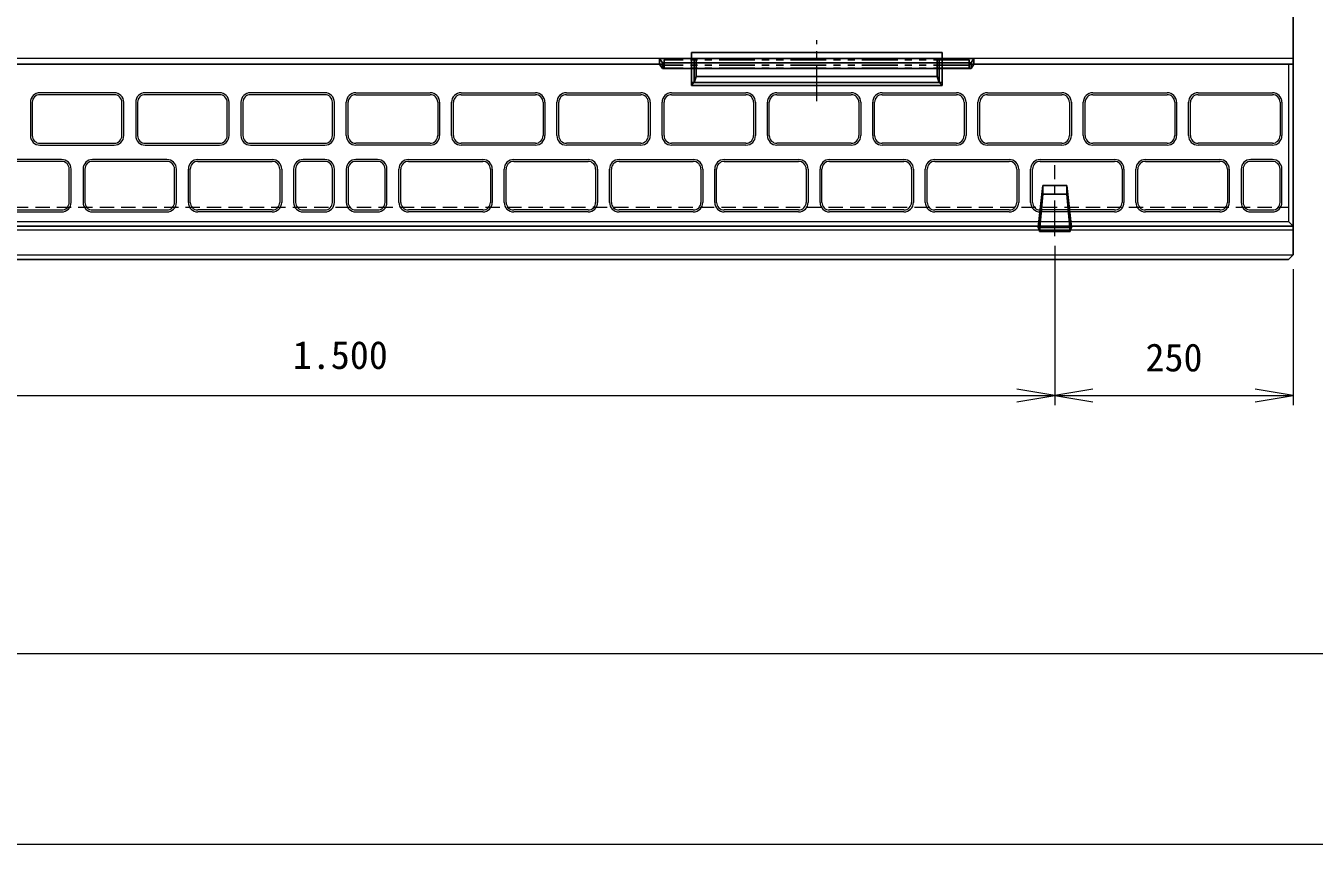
# Model space of a CAD drawing. Units: millimetres at full size, sheet at 1:20. Extents: x 0 to 8400, y 0 to 5940.
# Drawn here: x 1309 to 2661, y 0 to 859 of the extents above; entities that cross this region are included whole.
import ezdxf
from ezdxf.enums import TextEntityAlignment as Align

# ---------------------------------------------------------------- set-up
doc = ezdxf.new("R2010")
doc.units = ezdxf.units.MM
doc.header["$LTSCALE"] = 20
for name, pattern in [('USER2', [3, 1.875, -0.375, 0.375, -0.375]), ('USER3', [1.125, 0.75, -0.375]), ('USER4', [0.39, 0.015, -0.375]), ('USER5', [3.75, 1.875, -0.375, 0.375, -0.375, 0.375, -0.375])]:
    doc.linetypes.add(name, pattern=pattern)
for name, color, linetype, lineweight in [('0_2', 7, 'Continuous', 13), ('1', 7, 'Continuous', 9), ('CEN(細線）', 5, 'USER2', 13), ('CON2(細線）', 6, 'Continuous', 13), ('CON（太線）', 1, 'Continuous', 25), ('PLANN', 3, 'Continuous', 25), ('WORKLAYER', 2, 'Continuous', 25), ('構造物-寸法', 7, 'Continuous', 9)]:
    doc.layers.add(name, color=color, linetype=linetype, lineweight=lineweight)
doc.styles.add('ＭＳ ゴシック', font='')
doc.styles.get('ＭＳ ゴシック').set_extended_font_data('MS Gothic')

# ---------------------------------------------------------------- blocks, each defined once
blk = doc.blocks.new('open_arrow')
at = {"color": 0, "linetype": 'Continuous', "lineweight": -2}
blk.add_lwpolyline([(7.5, 1.25), (0, 0), (7.5, -1.25)], dxfattribs=at)

msp = doc.modelspace()

# ---------------------------------------------------------------- linework, layer by layer
at = {"layer": '0_2', "color": 3, "lineweight": 25}
for p, q in [((2303.99, 824.49), (1973.99, 824.49)), ((1976.99, 819.97), (1973.99, 824.49)), ((1973.99, 824.49), (1973.99, 818.49)), ((1973.99, 818.49), (1976.99, 813.96)), ((2300.99, 819.97), (1976.99, 819.97)), ((1976.99, 813.96), (1976.99, 819.97)), ((1976.99, 813.96), (2010.49, 813.96)), ((2300.99, 813.96), (2010.49, 813.97)), ((2300.99, 819.97), (2303.99, 824.49)), ((2300.99, 813.96), (2300.99, 819.97)), ((2303.99, 818.49), (2300.99, 813.96)), ((2303.99, 824.49), (2303.99, 818.49))]:
    msp.add_line(p, q, dxfattribs=at)
at = {"layer": '0_2', "color": 1, "linetype": 'USER5', "lineweight": 25}
for p, q in [((1978.99, 823.16), (1978.99, 814.29)), ((2298.99, 823.16), (1978.99, 823.16)), ((2298.99, 817.47), (1978.99, 817.47)), ((2298.99, 814.29), (1978.99, 814.29)), ((2298.99, 823.16), (2298.99, 814.29))]:
    msp.add_line(p, q, dxfattribs=at)
at = {"layer": '1'}
for p, q in [((2388.98, 627.97), (2388.98, 460.79)), ((2388.98, 627.97), (2388.98, 460.79)), ((2638.99, 603.49), (2638.99, 460.79)), ((888.98, 470.79), (2388.98, 470.79)), ((2388.98, 470.79), (2638.99, 470.79))]:
    msp.add_line(p, q, dxfattribs=at)
at = {"layer": 'CEN(細線）'}
for p, q in [((2138.99, 779.5), (2138.99, 843.56)), ((2388.98, 637.97), (2388.98, 712.45))]:
    msp.add_line(p, q, dxfattribs=at)
at = {"layer": 'CON2(細線）', "color": 2}
for p, q in [((2014.65, 824.49), (1263.33, 824.49)), ((2638.99, 824.49), (2263.33, 824.49))]:
    msp.add_line(p, q, dxfattribs=at)
at = {"layer": 'CON2(細線）'}
for p, q in [((2634.04, 818.49), (2634.04, 653.26)), ((643.94, 653.26), (2634.04, 653.26)), ((2634.04, 653.26), (2638.99, 648.49)), ((638.99, 618.49), (2638.99, 618.49))]:
    msp.add_line(p, q, dxfattribs=at)
at = {"layer": 'CON（太線）'}
for p, q in [((2638.99, 1018.49), (2638.99, 618.49)), ((1298.99, 818.49), (1978.99, 818.49)), ((2298.99, 818.49), (2638.99, 818.49)), ((638.99, 648.49), (2638.99, 648.49)), ((643.99, 613.49), (2633.99, 613.49)), ((2633.99, 613.49), (2638.99, 618.49))]:
    msp.add_line(p, q, dxfattribs=at)
at = {"layer": 'PLANN', "color": 7, "linetype": 'USER3', "lineweight": 13}
msp.add_line((643.99, 668.49), (2633.99, 668.49), dxfattribs=at)
at = {"layer": 'WORKLAYER'}
for p, q in [((2007.49, 798.97), (2007.49, 830.7)), ((2007.49, 830.7), (2270.49, 830.7)), ((2270.49, 830.7), (2270.49, 798.97)), ((2007.49, 824.49), (2270.49, 824.49)), ((2007.49, 796.01), (2007.49, 823.49)), ((2010.49, 799.21), (2010.49, 824.49)), ((2012.65, 824.49), (2012.65, 805.42)), ((2265.33, 805.42), (2265.33, 824.49)), ((2267.49, 824.49), (2267.49, 799.21)), ((2270.49, 823.49), (2270.49, 796.01)), ((2270.49, 799.21), (2007.49, 799.21)), ((2010.49, 799.21), (2007.49, 796.01)), ((2012.65, 805.42), (2010.49, 799.21)), ((2267.49, 799.21), (2010.49, 799.21)), ((2012.65, 805.42), (2265.33, 805.42)), ((2267.49, 799.21), (2265.33, 805.42)), ((2270.49, 796.01), (2267.49, 799.21)), ((2270.49, 796.01), (2007.49, 796.01))]:
    msp.add_line(p, q, dxfattribs=at)
at = {"layer": 'WORKLAYER', "linetype": 'USER4'}
for p, q in [((2012.65, 824.49), (2007.49, 830.7)), ((2265.33, 824.49), (2270.49, 830.7)), ((2012.65, 805.42), (2007.49, 799.21)), ((2265.33, 805.42), (2270.49, 799.21))]:
    msp.add_line(p, q, dxfattribs=at)
at = {"layer": 'WORKLAYER', "color": 3}
for p, q in [((2371.48, 647.05), (2376.32, 691.27)), ((2376.46, 682.01), (2376.32, 691.27)), ((2376.32, 691.27), (2401.63, 691.27)), ((2401.48, 682.01), (2401.63, 691.27)), ((2401.63, 691.27), (2406.48, 647.05)), ((2376.46, 682.01), (2372.91, 643.03)), ((2376.48, 682.01), (2401.48, 682.01)), ((2405.04, 643.03), (2401.48, 682.01)), ((2371.48, 647.05), (2406.48, 647.05)), ((2371.48, 647.05), (2372.85, 644.75)), ((2372.85, 644.75), (2372.91, 643.03)), ((2372.91, 643.03), (2405.04, 643.03)), ((2405.11, 644.75), (2405.04, 643.03)), ((2406.48, 647.05), (2405.11, 644.75))]:
    msp.add_line(p, q, dxfattribs=at)
at = {"layer": '構造物-寸法'}
for p, q in [((1401.74, 788.49), (1323.74, 788.49)), ((1401.74, 786.49), (1323.74, 786.49)), ((1512.24, 788.49), (1434.24, 788.49)), ((1512.24, 786.49), (1434.24, 786.49)), ((1622.74, 788.49), (1544.74, 788.49)), ((1622.74, 786.49), (1544.74, 786.49)), ((1655.24, 788.49), (1733.24, 788.49)), ((1655.24, 786.49), (1733.24, 786.49)), ((1765.74, 788.49), (1843.74, 788.49)), ((1765.74, 786.49), (1843.74, 786.49)), ((1876.24, 788.49), (1954.24, 788.49)), ((1876.24, 786.49), (1954.24, 786.49)), ((1986.74, 788.49), (2064.74, 788.49)), ((1986.74, 786.49), (2064.74, 786.49)), ((2097.24, 788.49), (2175.24, 788.49)), ((2097.24, 786.49), (2175.24, 786.49)), ((2207.74, 788.49), (2285.74, 788.49)), ((2207.74, 786.49), (2285.74, 786.49)), ((2318.24, 788.49), (2396.24, 788.49)), ((2318.24, 786.49), (2396.24, 786.49)), ((2428.74, 788.49), (2506.74, 788.49)), ((2428.74, 786.49), (2506.74, 786.49)), ((2539.24, 788.49), (2617.24, 788.49)), ((2539.24, 786.49), (2617.24, 786.49)), ((1313.74, 778.49), (1313.74, 743.49)), ((1315.74, 778.49), (1315.74, 743.49)), ((1409.74, 743.49), (1409.74, 778.49)), ((1411.74, 743.49), (1411.74, 778.49)), ((1424.24, 778.49), (1424.24, 743.49)), ((1426.24, 778.49), (1426.24, 743.49)), ((1520.24, 743.49), (1520.24, 778.49)), ((1522.24, 743.49), (1522.24, 778.49)), ((1534.74, 778.49), (1534.74, 743.49)), ((1536.74, 778.49), (1536.74, 743.49)), ((1630.74, 743.49), (1630.74, 778.49)), ((1632.74, 743.49), (1632.74, 778.49)), ((1645.24, 743.49), (1645.24, 778.49)), ((1647.24, 743.49), (1647.24, 778.49)), ((1741.24, 778.49), (1741.24, 743.49)), ((1743.24, 778.49), (1743.24, 743.49)), ((1755.74, 743.49), (1755.74, 778.49)), ((1757.74, 743.49), (1757.74, 778.49)), ((1851.74, 778.49), (1851.74, 743.49)), ((1853.74, 778.49), (1853.74, 743.49)), ((1866.24, 743.49), (1866.24, 778.49)), ((1868.24, 743.49), (1868.24, 778.49)), ((1962.24, 778.49), (1962.24, 743.49)), ((1964.24, 778.49), (1964.24, 743.49)), ((1976.74, 743.49), (1976.74, 778.49)), ((1978.74, 743.49), (1978.74, 778.49)), ((2072.74, 778.49), (2072.74, 743.49)), ((2074.74, 778.49), (2074.74, 743.49)), ((2087.24, 743.49), (2087.24, 778.49)), ((2089.24, 743.49), (2089.24, 778.49)), ((2183.24, 778.49), (2183.24, 743.49)), ((2185.24, 778.49), (2185.24, 743.49)), ((2197.74, 743.49), (2197.74, 778.49)), ((2199.74, 743.49), (2199.74, 778.49)), ((2293.74, 778.49), (2293.74, 743.49)), ((2295.74, 778.49), (2295.74, 743.49)), ((2308.24, 743.49), (2308.24, 778.49)), ((2310.24, 743.49), (2310.24, 778.49)), ((2404.24, 778.49), (2404.24, 743.49)), ((2406.24, 778.49), (2406.24, 743.49)), ((2418.74, 743.49), (2418.74, 778.49)), ((2420.74, 743.49), (2420.74, 778.49)), ((2514.74, 778.49), (2514.74, 743.49)), ((2516.74, 778.49), (2516.74, 743.49)), ((2529.24, 743.49), (2529.24, 778.49)), ((2531.24, 743.49), (2531.24, 778.49)), ((2625.24, 778.49), (2625.24, 743.49)), ((2627.24, 778.49), (2627.24, 743.49)), ((1323.74, 735.49), (1401.74, 735.49)), ((1323.74, 733.49), (1401.74, 733.49)), ((1434.24, 735.49), (1512.24, 735.49)), ((1434.24, 733.49), (1512.24, 733.49)), ((1544.74, 735.49), (1622.74, 735.49)), ((1544.74, 733.49), (1622.74, 733.49)), ((1733.24, 735.49), (1655.24, 735.49)), ((1733.24, 733.49), (1655.24, 733.49)), ((1843.74, 735.49), (1765.74, 735.49)), ((1843.74, 733.49), (1765.74, 733.49)), ((1954.24, 735.49), (1876.24, 735.49)), ((1954.24, 733.49), (1876.24, 733.49)), ((2064.74, 735.49), (1986.74, 735.49)), ((2064.74, 733.49), (1986.74, 733.49)), ((2175.24, 735.49), (2097.24, 735.49)), ((2175.24, 733.49), (2097.24, 733.49)), ((2285.74, 735.49), (2207.74, 735.49)), ((2285.74, 733.49), (2207.74, 733.49)), ((2396.24, 735.49), (2318.24, 735.49)), ((2396.24, 733.49), (2318.24, 733.49)), ((2506.74, 735.49), (2428.74, 735.49)), ((2506.74, 733.49), (2428.74, 733.49)), ((2617.24, 735.49), (2539.24, 735.49)), ((2617.24, 733.49), (2539.24, 733.49)), ((1346.49, 718.49), (1268.49, 718.49)), ((1456.99, 718.49), (1378.99, 718.49)), ((1489.49, 718.49), (1567.49, 718.49)), ((1622.74, 718.49), (1599.99, 718.49)), ((1677.99, 718.49), (1655.24, 718.49)), ((1710.49, 718.49), (1788.49, 718.49)), ((1820.99, 718.49), (1898.99, 718.49)), ((1931.49, 718.49), (2009.49, 718.49)), ((2041.99, 718.49), (2119.99, 718.49)), ((2152.49, 718.49), (2230.49, 718.49)), ((2262.99, 718.49), (2340.99, 718.49)), ((2373.49, 718.49), (2451.49, 718.49)), ((2483.99, 718.49), (2561.99, 718.49)), ((2617.24, 718.49), (2594.49, 718.49)), ((1346.49, 716.49), (1268.49, 716.49)), ((1354.49, 673.49), (1354.49, 708.49)), ((1356.49, 673.49), (1356.49, 708.49)), ((1368.99, 708.49), (1368.99, 673.49)), ((1370.99, 708.49), (1370.99, 673.49)), ((1456.99, 716.49), (1378.99, 716.49)), ((1464.99, 673.49), (1464.99, 708.49)), ((1466.99, 673.49), (1466.99, 708.49)), ((1479.49, 673.49), (1479.49, 708.49)), ((1481.49, 673.49), (1481.49, 708.49)), ((1489.49, 716.49), (1567.49, 716.49)), ((1575.49, 708.49), (1575.49, 673.49)), ((1577.49, 708.49), (1577.49, 673.49)), ((1589.99, 708.49), (1589.99, 673.49)), ((1591.99, 708.49), (1591.99, 673.49)), ((1622.74, 716.49), (1599.99, 716.49)), ((1630.74, 673.49), (1630.74, 708.49)), ((1632.74, 673.49), (1632.74, 708.49)), ((1645.24, 708.49), (1645.24, 673.49)), ((1647.24, 708.49), (1647.24, 673.49)), ((1677.99, 716.49), (1655.24, 716.49)), ((1685.99, 673.49), (1685.99, 708.49)), ((1687.99, 673.49), (1687.99, 708.49)), ((1700.49, 673.49), (1700.49, 708.49)), ((1702.49, 673.49), (1702.49, 708.49)), ((1710.49, 716.49), (1788.49, 716.49)), ((1796.49, 708.49), (1796.49, 673.49)), ((1798.49, 708.49), (1798.49, 673.49)), ((1810.99, 673.49), (1810.99, 708.49)), ((1812.99, 673.49), (1812.99, 708.49)), ((1820.99, 716.49), (1898.99, 716.49)), ((1906.99, 708.49), (1906.99, 673.49)), ((1908.99, 708.49), (1908.99, 673.49)), ((1921.49, 673.49), (1921.49, 708.49)), ((1923.49, 673.49), (1923.49, 708.49)), ((1931.49, 716.49), (2009.49, 716.49)), ((2017.49, 708.49), (2017.49, 673.49)), ((2019.49, 708.49), (2019.49, 673.49)), ((2031.99, 673.49), (2031.99, 708.49)), ((2033.99, 673.49), (2033.99, 708.49)), ((2041.99, 716.49), (2119.99, 716.49)), ((2127.99, 708.49), (2127.99, 673.49)), ((2129.99, 708.49), (2129.99, 673.49)), ((2142.49, 673.49), (2142.49, 708.49)), ((2144.49, 673.49), (2144.49, 708.49)), ((2152.49, 716.49), (2230.49, 716.49)), ((2238.49, 708.49), (2238.49, 673.49)), ((2240.49, 708.49), (2240.49, 673.49)), ((2252.99, 673.49), (2252.99, 708.49)), ((2254.99, 673.49), (2254.99, 708.49)), ((2262.99, 716.49), (2340.99, 716.49)), ((2348.99, 708.49), (2348.99, 673.49)), ((2350.99, 708.49), (2350.99, 673.49)), ((2363.49, 673.49), (2363.49, 708.49)), ((2365.49, 673.49), (2365.49, 708.49)), ((2373.49, 716.49), (2451.49, 716.49)), ((2459.49, 708.49), (2459.49, 673.49)), ((2461.49, 708.49), (2461.49, 673.49)), ((2473.99, 673.49), (2473.99, 708.49)), ((2475.99, 673.49), (2475.99, 708.49)), ((2483.99, 716.49), (2561.99, 716.49)), ((2569.99, 708.49), (2569.99, 673.49)), ((2571.99, 708.49), (2571.99, 673.49)), ((2584.49, 708.49), (2584.49, 673.49)), ((2586.49, 708.49), (2586.49, 673.49)), ((2617.24, 716.49), (2594.49, 716.49)), ((2625.24, 673.49), (2625.24, 708.49)), ((2627.24, 673.49), (2627.24, 708.49)), ((1268.49, 665.49), (1346.49, 665.49)), ((1268.49, 663.49), (1346.49, 663.49)), ((1378.99, 665.49), (1456.99, 665.49)), ((1378.99, 663.49), (1456.99, 663.49)), ((1567.49, 665.49), (1489.49, 665.49)), ((1567.49, 663.49), (1489.49, 663.49)), ((1599.99, 665.49), (1622.74, 665.49)), ((1599.99, 663.49), (1622.74, 663.49)), ((1655.24, 665.49), (1677.99, 665.49)), ((1655.24, 663.49), (1677.99, 663.49)), ((1788.49, 665.49), (1710.49, 665.49)), ((1788.49, 663.49), (1710.49, 663.49)), ((1898.99, 665.49), (1820.99, 665.49)), ((1898.99, 663.49), (1820.99, 663.49)), ((2009.49, 665.49), (1931.49, 665.49)), ((2009.49, 663.49), (1931.49, 663.49)), ((2119.99, 665.49), (2041.99, 665.49)), ((2119.99, 663.49), (2041.99, 663.49)), ((2230.49, 665.49), (2152.49, 665.49)), ((2230.49, 663.49), (2152.49, 663.49)), ((2340.99, 665.49), (2262.99, 665.49)), ((2340.99, 663.49), (2262.99, 663.49)), ((2451.49, 665.49), (2373.49, 665.49)), ((2451.49, 663.49), (2373.49, 663.49)), ((2561.99, 665.49), (2483.99, 665.49)), ((2561.99, 663.49), (2483.99, 663.49)), ((2594.49, 665.49), (2617.24, 665.49)), ((2594.49, 663.49), (2617.24, 663.49)), ((638.99, 644.6), (2638.99, 644.6))]:
    msp.add_line(p, q, dxfattribs=at)
at = {"layer": '構造物-寸法', "color": 2}
msp.add_lwpolyline([(0, 5940), (0, 0), (8400, 0), (8400, 5940)], close=True, dxfattribs=at)
at = {"layer": '構造物-寸法'}
msp.add_lwpolyline([(200, 5740), (200, 200), (8200, 200), (8200, 5740)], close=True, dxfattribs=at)
for centre, radius, start, end in [((1323.74, 778.49), 10, 90, 180), ((1323.74, 778.49), 8, 90, 180), ((1401.74, 778.49), 10, 0, 90), ((1401.74, 778.49), 8, 0, 90), ((1434.24, 778.49), 10, 90, 180), ((1434.24, 778.49), 8, 90, 180), ((1512.24, 778.49), 10, 0, 90), ((1512.24, 778.49), 8, 0, 90), ((1544.74, 778.49), 10, 90, 180), ((1544.74, 778.49), 8, 90, 180), ((1622.74, 778.49), 10, 0.00001, 90.00001), ((1622.74, 778.49), 8, 359.99998, 89.99998), ((1655.24, 778.49), 10, 90, 180), ((1655.24, 778.49), 8, 90.00002, 180.00002), ((1733.24, 778.49), 10, 360, 90), ((1733.24, 778.49), 8, 360, 90), ((1765.74, 778.49), 10, 90, 180), ((1765.74, 778.49), 8, 90, 180), ((1843.74, 778.49), 10, 360, 90), ((1843.74, 778.49), 8, 360, 90), ((1876.24, 778.49), 10, 90, 180), ((1876.24, 778.49), 8, 90.00002, 180.00002), ((1954.24, 778.49), 10, 360, 90), ((1954.24, 778.49), 8, 360, 90), ((1986.74, 778.49), 10, 90, 180), ((1986.74, 778.49), 8, 90, 180), ((2064.74, 778.49), 10, 360, 90), ((2064.74, 778.49), 8, 360, 90), ((2097.24, 778.49), 10, 90, 180), ((2097.24, 778.49), 8, 90, 180), ((2175.24, 778.49), 10, 360, 90), ((2175.24, 778.49), 8, 360, 90), ((2207.74, 778.49), 10, 90, 180), ((2207.74, 778.49), 8, 90, 180), ((2285.74, 778.49), 10, 360, 90), ((2285.74, 778.49), 8, 360, 90), ((2318.24, 778.49), 10, 90, 180), ((2318.24, 778.49), 8, 90.00002, 180.00002), ((2396.24, 778.49), 10, 360, 90), ((2396.24, 778.49), 8, 360, 90), ((2428.74, 778.49), 10, 90, 180), ((2428.74, 778.49), 8, 90.00002, 180.00002), ((2506.74, 778.49), 10, 360, 90), ((2506.74, 778.49), 8, 360, 90), ((2539.24, 778.49), 10, 90, 180), ((2539.24, 778.49), 8, 90, 180), ((2617.24, 778.49), 10, 360, 90), ((2617.24, 778.49), 8, 360, 90), ((1323.74, 743.49), 10, 180, 270), ((1323.74, 743.49), 8, 180, 270), ((1401.74, 743.49), 10, 270, 0), ((1401.74, 743.49), 8, 270, 0), ((1434.24, 743.49), 10, 180, 270), ((1434.24, 743.49), 8, 180, 270), ((1512.24, 743.49), 10, 270, 0), ((1512.24, 743.49), 8, 270, 0), ((1544.74, 743.49), 10, 180, 270), ((1544.74, 743.49), 8, 180, 270), ((1622.74, 743.49), 10, 270, 0), ((1622.74, 743.49), 8, 270, 0), ((1655.24, 743.49), 10, 180, 270), ((1655.24, 743.49), 8, 180, 270), ((1733.24, 743.49), 10, 270, 0), ((1733.24, 743.49), 8, 270.00002, 0.00002), ((1765.74, 743.49), 10, 180, 270), ((1765.74, 743.49), 8, 180, 270), ((1843.74, 743.49), 10, 270.00001, 0.00001), ((1843.74, 743.49), 8, 270, 0), ((1876.24, 743.49), 10, 180, 270), ((1876.24, 743.49), 8, 180, 270), ((1954.24, 743.49), 10, 270, 0), ((1954.24, 743.49), 8, 270, 0), ((1986.74, 743.49), 10, 180, 270), ((1986.74, 743.49), 8, 180, 270), ((2064.74, 743.49), 10, 270, 0), ((2064.74, 743.49), 8, 270, 0), ((2097.24, 743.49), 10, 180, 270), ((2097.24, 743.49), 8, 180, 270), ((2175.24, 743.49), 10, 270, 0), ((2175.24, 743.49), 8, 270, 0), ((2207.74, 743.49), 10, 180, 270), ((2207.74, 743.49), 8, 180, 270), ((2285.74, 743.49), 10, 270, 0), ((2285.74, 743.49), 8, 270, 0), ((2318.24, 743.49), 10, 180, 270), ((2318.24, 743.49), 8, 180, 270), ((2396.24, 743.49), 10, 270, 0), ((2396.24, 743.49), 8, 270, 0), ((2428.74, 743.49), 10, 180, 270), ((2428.74, 743.49), 8, 180, 270), ((2506.74, 743.49), 10, 270, 0), ((2506.74, 743.49), 8, 270.00002, 0.00002), ((2539.24, 743.49), 10, 180, 270), ((2539.24, 743.49), 8, 180, 270), ((2617.24, 743.49), 10, 270, 0), ((2617.24, 743.49), 8, 270, 0), ((1346.49, 708.49), 10, 0, 90), ((1378.99, 708.49), 10, 90, 180), ((1456.99, 708.49), 10, 0, 90), ((1489.49, 708.49), 10, 90, 180), ((1567.49, 708.49), 10, 0, 90), ((1599.99, 708.49), 10, 90, 180), ((1622.74, 708.49), 10, 0.00001, 90.00001), ((1655.24, 708.49), 10, 90, 180), ((1677.99, 708.49), 10, 0, 90), ((1710.49, 708.49), 10, 90, 180), ((1788.49, 708.49), 10, 0, 90), ((1820.99, 708.49), 10, 90, 180), ((1898.99, 708.49), 10, 0, 90), ((1931.49, 708.49), 10, 90, 180), ((2009.49, 708.49), 10, 0, 90), ((2041.99, 708.49), 10, 90, 180), ((2119.99, 708.49), 10, 0, 90), ((2152.49, 708.49), 10, 90, 180), ((2230.49, 708.49), 10, 0, 90), ((2262.99, 708.49), 10, 90, 180), ((2340.99, 708.49), 10, 0, 90), ((2373.49, 708.49), 10, 90, 180), ((2451.49, 708.49), 10, 0, 90), ((2483.99, 708.49), 10, 90, 180), ((2561.99, 708.49), 10, 0, 90), ((2594.49, 708.49), 10, 90, 180), ((2617.24, 708.49), 10, 0, 90), ((1346.49, 708.49), 8, 0.00002, 90.00002), ((1378.99, 708.49), 8, 90, 180), ((1456.99, 708.49), 8, 0, 90), ((1489.49, 708.49), 8, 90, 180), ((1567.49, 708.49), 8, 0, 90), ((1599.99, 708.49), 8, 90, 180), ((1622.74, 708.49), 8, 0.00002, 90.00002), ((1655.24, 708.49), 8, 90, 180), ((1677.99, 708.49), 8, 0, 90), ((1710.49, 708.49), 8, 90, 180), ((1788.49, 708.49), 8, 0, 90), ((1820.99, 708.49), 8, 90, 180), ((1898.99, 708.49), 8, 0, 90), ((1931.49, 708.49), 8, 90, 180), ((2009.49, 708.49), 8, 0, 90), ((2041.99, 708.49), 8, 90, 180), ((2119.99, 708.49), 8, 0, 90), ((2152.49, 708.49), 8, 90, 180), ((2230.49, 708.49), 8, 0, 90), ((2262.99, 708.49), 8, 90, 180), ((2340.99, 708.49), 8, 0, 90), ((2373.49, 708.49), 8, 90, 180), ((2451.49, 708.49), 8, 0, 90), ((2483.99, 708.49), 8, 90, 180), ((2561.99, 708.49), 8, 0, 90), ((2594.49, 708.49), 8, 90, 180), ((2617.24, 708.49), 8, 0, 90), ((1346.49, 673.49), 10, 270, 360), ((1346.49, 673.49), 8, 270, 360), ((1378.99, 673.49), 10, 180, 270), ((1378.99, 673.49), 8, 180, 270), ((1456.99, 673.49), 10, 270, 360), ((1456.99, 673.49), 8, 270, 360), ((1489.49, 673.49), 10, 180, 270), ((1489.49, 673.49), 8, 180, 270), ((1567.49, 673.49), 10, 270, 0), ((1567.49, 673.49), 8, 270, 0), ((1599.99, 673.49), 10, 180, 270), ((1599.99, 673.49), 8, 180, 270), ((1622.74, 673.49), 10, 270, 360), ((1622.74, 673.49), 8, 270, 360), ((1655.24, 673.49), 10, 180, 270), ((1655.24, 673.49), 8, 180.00002, 270.00002), ((1677.99, 673.49), 10, 270, 360), ((1677.99, 673.49), 8, 270, 360), ((1710.49, 673.49), 10, 180, 270), ((1710.49, 673.49), 8, 180, 270), ((1788.49, 673.49), 10, 270, 0), ((1788.49, 673.49), 8, 270, 0), ((1820.99, 673.49), 10, 180, 270), ((1820.99, 673.49), 8, 180, 270), ((1898.99, 673.49), 10, 270, 0), ((1898.99, 673.49), 8, 270, 0), ((1931.49, 673.49), 10, 180, 270), ((1931.49, 673.49), 8, 180, 270), ((2009.49, 673.49), 10, 270, 0), ((2009.49, 673.49), 8, 270, 0), ((2041.99, 673.49), 10, 180, 270), ((2041.99, 673.49), 8, 180, 270), ((2119.99, 673.49), 10, 270, 0), ((2119.99, 673.49), 8, 269.99998, 359.99998), ((2152.49, 673.49), 10, 180, 270), ((2152.49, 673.49), 8, 180, 270), ((2230.49, 673.49), 10, 270, 0), ((2230.49, 673.49), 8, 269.99998, 359.99998), ((2262.99, 673.49), 10, 180, 270), ((2262.99, 673.49), 8, 180, 270), ((2340.99, 673.49), 10, 270, 0), ((2340.99, 673.49), 8, 270, 0), ((2373.49, 673.49), 10, 180, 270), ((2373.49, 673.49), 8, 180, 270), ((2451.49, 673.49), 10, 270, 0), ((2451.49, 673.49), 8, 270, 0), ((2483.99, 673.49), 10, 180, 270), ((2483.99, 673.49), 8, 180, 270), ((2561.99, 673.49), 10, 270, 0), ((2561.99, 673.49), 8, 270, 0), ((2594.49, 673.49), 10, 180, 270), ((2594.49, 673.49), 8, 180, 270), ((2617.24, 673.49), 10, 270, 360), ((2617.24, 673.49), 8, 270, 360)]:
    msp.add_arc(centre, radius, start, end, dxfattribs=at)

# ---------------------------------------------------------------- block references
at = {"layer": '1', "xscale": 5.33, "yscale": 5.33, "rotation": 180}
for p in [(2388.98, 470.79), (2638.99, 470.79)]:
    msp.add_blockref('open_arrow', p, dxfattribs=at)
at = {"layer": '1', "xscale": 5.33, "yscale": 5.33}
msp.add_blockref('open_arrow', (2388.98, 470.79), dxfattribs=at)

# ---------------------------------------------------------------- texts
at = {"layer": '1', "style": 'ＭＳ ゴシック'}
for s, p in [('1.500', (1638.98, 513.33)), ('250', (2513.98, 510.79))]:
    msp.add_text(s, height=29.33, dxfattribs=at).set_placement(p, align=Align.MIDDLE_CENTER)

doc.saveas('drawing.dxf')
